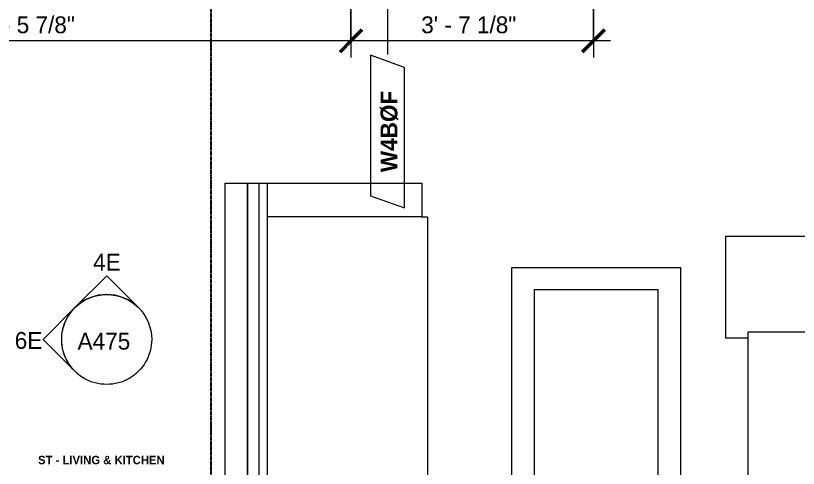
# Model space of a CAD drawing. Header units: inches. Extents: x -4058 to -1781, y 9814 to 12289.
# Drawn here: x -2862.1 to -2722.9, y 11329.8 to 11410.3 of the extents above; entities that cross this region are included whole.
import ezdxf

# ---------------------------------------------------------------- set-up
doc = ezdxf.new("R2010")
doc.units = ezdxf.units.IN
doc.header["$MEASUREMENT"] = 0
doc.linetypes.add('Grid Line 1_2_', pattern=[0.875, 0.5, -0.125, 0.125, -0.125])
doc.linetypes.add('Grid Line 1_2__2_', pattern=[0.875, 0.5, -0.125, 0.125, -0.125])
for name, color, linetype, lineweight in [('0-1', 7, 'Continuous', 5), ('A-ANNO-DIMS', 211, 'Continuous', 9), ('A-ANNO-DIMS-32', 211, 'Continuous', 9), ('A-AREA-IDEN', 2, 'Continuous', 9), ('A-WALL-IDEN', 211, 'Continuous', 9), ('G-ANNO-SYMB-3', 111, 'Continuous', 9), ('I-FURN', 30, 'Continuous', 9), ('S-GRID-1', 1, 'Grid Line 1_2_', 9), ('S-GRID-2', 1, 'Grid Line 1_2__2_', 30)]:
    doc.layers.add(name, color=color, linetype=linetype, lineweight=lineweight)
doc.styles.add('Century Gothic', font='ufonts.com_century-gothic.ttf', dxfattribs={"height": 3})
doc.styles.add('Century Gothic_B', font='GOTHICB.TTF', dxfattribs={"height": 1.5})
doc.styles.add('Century Gothic_B_1', font='GOTHICB.TTF', dxfattribs={"height": 3})
doc.dimstyles.new('THE_DIMENSION_STRING_2', dxfattribs={"dimscale": 12, "dimtxt": 3.132505, "dimasz": 0.333333, "dimexe": 0.25, "dimexo": 0.166667, "dimgap": 0.041667, "dimtad": 1, "dimdec": 4, "dimrnd": 0.0625, "dimzin": 3, "dimdsep": 46, "dimlunit": 4, "dimtxsty": 'Century Gothic', "dimblk1": 'OBLIQUE', "dimblk2": 'OBLIQUE', "dimsah": 1, "dimcen": 0.09, "dimdle": 0.25, "dimazin": 0, "dimtfac": 1, "dimtdec": 4, "dimtix": 1, "dimtmove": 0, "dimatfit": 3, "dimfxl": 1, "dimtvp": 1, "dimtfill": 1, "dimfrac": 2, "dimtolj": 1, "dimtzin": 0, "dimarcsym": 2})

# ---------------------------------------------------------------- blocks, each defined once
blk = doc.blocks.new('CTR - 1st Phase - Shell_rvt-1-UNIT PLANS - 2ND FLOOR')
at = {"layer": 'S-GRID-1'}
blk.add_line((-2827.32, 9836.18), (-2827.32, 12273), dxfattribs=at)
blk = doc.blocks.new('CTR - 1st Phase - Structure_rvt-1-UNIT PLANS - 2ND FLOOR')
at = {"layer": 'S-GRID-2'}
blk.add_line((-2827.32, 9814.03), (-2827.32, 12247.5), dxfattribs=at)
blk = doc.blocks.new('Entertainment_Center_14771 - Entertainment_Center_14771-3403083-UNIT PLANS - 2ND FLOOR')
at = {"layer": 'I-FURN'}
for p, q in [((-18, 10), (-36, 10)), ((-36, 10), (-36, -6)), ((-34.85, 10.03), (-35.34, 10.03)), ((-35.34, 10.03), (-35.34, 10)), ((-34.85, 10), (-34.85, 10.03)), ((-18.66, 10.03), (-19.66, 10.03)), ((-19.66, 10.03), (-19.66, 10)), ((-18.66, 10), (-18.66, 10.03)), ((-18, 6), (-18, 10)), ((36, 10), (18, 10)), ((18, 10), (18, 6)), ((18.66, 10.03), (18.66, 10)), ((19.66, 10.03), (18.66, 10.03)), ((19.66, 10), (19.66, 10.03)), ((35.34, 10.03), (34.85, 10.03)), ((34.85, 10.03), (34.85, 10)), ((35.34, 10), (35.34, 10.03)), ((36, -6), (36, 10)), ((19, 6), (-19, 6)), ((-19, 6), (-19, -6)), ((19, -6), (19, 6)), ((-36, -6), (-19, -6)), ((-36, -6.12), (-36, -6)), ((-36, -6), (-19, -6)), ((-19, -6.12), (-36, -6.12)), ((-19, -6), (19, -6)), ((-19, -6.12), (-19, -6)), ((-19, -6), (19, -6)), ((19, -6.12), (-19, -6.12)), ((19, -6), (36, -6)), ((19, -6), (19, -6.12)), ((19, -6), (36, -6)), ((36, -6.12), (19, -6.12)), ((36, -6.12), (36, -6))]:
    blk.add_line(p, q, dxfattribs=at)
blk = doc.blocks.new('Couch-Both_Arms-Generic - 1-1372852-UNIT PLANS - 2ND FLOOR')
at = {"layer": 'I-FURN'}
for p, q in [((-36, 18.5), (36, 18.5)), ((-36, 17.5), (-36, 18.5)), ((36, 18.5), (36, 17.5)), ((-42, 17.5), (-36, 17.5)), ((-42, -10), (-42, 17.5)), ((-36, 17.5), (-36, -10)), ((36, 17.5), (42, 17.5)), ((36, -10), (36, 17.5)), ((42, 17.5), (42, -10)), ((-42, -10), (42, -10)), ((-42, -13.5), (-42, -10)), ((42, -10), (42, -13.5)), ((-42, -11.5), (42, -11.5)), ((-42, -13.5), (42, -13.5)), ((-42, -17.5), (-42, -13.5)), ((42, -13.5), (-42, -13.5)), ((42, -13.5), (42, -17.5)), ((42, -17.5), (-42, -17.5))]:
    blk.add_line(p, q, dxfattribs=at)
blk = doc.blocks.new('Table-Coffee - one-1372853-UNIT PLANS - 2ND FLOOR')
at = {"layer": 'I-FURN'}
for p, q in [((-29.28, 11.25), (30.72, 11.25)), ((-29.28, -18.75), (-29.28, 11.25)), ((30.72, 11.25), (30.72, -18.75)), ((26.72, 7.25), (-25.28, 7.25)), ((-25.28, 7.25), (-25.28, -14.75)), ((26.72, -14.75), (26.72, 7.25)), ((-25.28, -14.75), (26.72, -14.75)), ((30.72, -18.75), (-29.28, -18.75))]:
    blk.add_line(p, q, dxfattribs=at)
blk = doc.blocks.new('Elevation - Filled Arrow-152140-UNIT PLANS - 2ND FLOOR')
at = {"layer": 'G-ANNO-SYMB-3'}
for start, end in [(360, 180), (180, 360)]:
    blk.add_arc((0, 0), 0.25, start, end, dxfattribs=at)
blk = doc.blocks.new('Elevation - Filled Arrow-151867-UNIT PLANS - 2ND FLOOR')
at = {"layer": 'G-ANNO-SYMB-3'}
for p, q in [((0, 0.3536), (-0.1768, 0.1768)), ((0.1768, 0.1768), (0, 0.3536))]:
    blk.add_line(p, q, dxfattribs=at)
blk.add_arc((0, 0), 0.25, 45, 135, dxfattribs=at)
blk = doc.blocks.new('Wall Tag - Arch Wall-3956453-UNIT PLANS - 2ND FLOOR')
at = {"layer": 'A-WALL-IDEN'}
for p, q in [((-0.3561, 0.0937), (-0.4244, -0.0937)), ((0.4244, 0.0937), (-0.3561, 0.0937)), ((0.3561, -0.0937), (0.4244, 0.0937)), ((-0.4244, -0.0937), (0.3561, -0.0937))]:
    blk.add_line(p, q, dxfattribs=at)
blk = doc.blocks.new('DIMBLOCK404-UNIT PLANS - 2ND FLOOR')
at = {"layer": 'A-ANNO-DIMS-32'}
for p, q in [((-2802.45, 11412.24), (-2802.45, 11402.83)), ((-2802.45, 11405.83), (-2802.45, 11412.24)), ((-2759.32, 11412.24), (-2759.32, 11402.83)), ((-2759.32, 11405.83), (-2759.32, 11412.24)), ((-2756.32, 11405.83), (-2802.45, 11405.83))]:
    blk.add_line(p, q, dxfattribs=at)
at = {"layer": 'A-ANNO-DIMS-32', "lineweight": 50}
for p, q in [((-2802.45, 11405.83), (-2800.45, 11407.83)), ((-2759.32, 11405.83), (-2757.32, 11407.83)), ((-2802.45, 11405.83), (-2804.45, 11403.83)), ((-2759.32, 11405.83), (-2761.32, 11403.83))]:
    blk.add_line(p, q, dxfattribs=at)
at = {"layer": 'A-ANNO-DIMS-32', "color": 0, "insert": (-2789.96, 11410.17), "char_height": 3, "width": 21.7784, "attachment_point": 1, "line_spacing_factor": 0.984502, "style": 'Century Gothic', "bg_fill": 3, "box_fill_scale": 1.25, "bg_fill_color": 256, "bg_fill_true_color": 13158600, "bg_fill_transparency": 0}
blk.add_mtext('3\' - 7 1/8"', dxfattribs=at)
blk = doc.blocks.new('_Oblique')
at = {"color": 0, "linetype": 'ByBlock', "lineweight": -2}
blk.add_line((-0.5, -0.5), (0.5, 0.5), dxfattribs=at)
blk = doc.blocks.new('DIMBLOCK405-UNIT PLANS - 2ND FLOOR')
at = {"layer": 'A-ANNO-DIMS-32'}
for p, q in [((-2802.45, 11412.24), (-2802.45, 11402.83)), ((-2802.45, 11405.83), (-2802.45, 11412.24)), ((-2916.32, 11405), (-2916.32, 11408.83)), ((-2802.45, 11405.83), (-2919.32, 11405.83)), ((-2916.32, 11405.83), (-2916.32, 11405))]:
    blk.add_line(p, q, dxfattribs=at)
at = {"layer": 'A-ANNO-DIMS-32', "lineweight": 50}
for p, q in [((-2916.32, 11405.83), (-2914.32, 11407.83)), ((-2802.45, 11405.83), (-2800.45, 11407.83)), ((-2916.32, 11405.83), (-2918.32, 11403.83)), ((-2802.45, 11405.83), (-2804.45, 11403.83))]:
    blk.add_line(p, q, dxfattribs=at)
at = {"layer": 'A-ANNO-DIMS-32', "color": 0, "insert": (-2868.46, 11410.17), "char_height": 3, "width": 21.7784, "attachment_point": 1, "line_spacing_factor": 0.984502, "style": 'Century Gothic', "bg_fill": 3, "box_fill_scale": 1.25, "bg_fill_color": 256, "bg_fill_true_color": 13158600, "bg_fill_transparency": 0}
blk.add_mtext('9\' - 5 7/8"', dxfattribs=at)

msp = doc.modelspace()

# ---------------------------------------------------------------- linework, layer by layer
at = {"layer": 'A-WALL-IDEN'}
msp.add_line((-2795.95391, 11414.24399), (-2795.95391, 11403.40083), dxfattribs=at)

# ---------------------------------------------------------------- block references
at = {"layer": '0-1'}
for name in ['CTR - 1st Phase - Shell_rvt-1-UNIT PLANS - 2ND FLOOR', 'CTR - 1st Phase - Structure_rvt-1-UNIT PLANS - 2ND FLOOR']:
    msp.add_blockref(name, (0, 0), dxfattribs=at)
at = {"layer": 'A-WALL-IDEN', "xscale": 31.99999999999999, "yscale": 31.99999999999999, "zscale": 31.99999999999999, "rotation": 89.99999999999991}
msp.add_blockref('Wall Tag - Arch Wall-3956453-UNIT PLANS - 2ND FLOOR', (-2795.95391, 11389.66912), dxfattribs=at)
at = {"layer": 'G-ANNO-SYMB-3', "xscale": 31.99999999999999, "yscale": 31.99999999999999, "zscale": 31.99999999999999}
msp.add_blockref('Elevation - Filled Arrow-151867-UNIT PLANS - 2ND FLOOR', (-2845.89516, 11352.69816), dxfattribs=at)
at = {"layer": 'G-ANNO-SYMB-3', "extrusion": (0, 0, -1), "xscale": 31.99999999999999, "yscale": 31.99999999999999, "zscale": 31.99999999999999}
for name, rotation in [('Elevation - Filled Arrow-152140-UNIT PLANS - 2ND FLOOR', 180), ('Elevation - Filled Arrow-151867-UNIT PLANS - 2ND FLOOR', 270.0000000000004)]:
    msp.add_blockref(name, (2845.89516, 11352.69816), dxfattribs=dict(at, rotation=rotation))
at = {"layer": 'I-FURN'}
for name, p, rotation in [('Couch-Both_Arms-Generic - 1-1372852-UNIT PLANS - 2ND FLOOR', (-2807.34874, 11338.51918), 270.0000000000203), ('Entertainment_Center_14771 - Entertainment_Center_14771-3403083-UNIT PLANS - 2ND FLOOR', (-2725.84874, 11335.00891), 90.00000000002629), ('Table-Coffee - one-1372853-UNIT PLANS - 2ND FLOOR', (-2762.5972, 11334.80005), 90.0000000000165)]:
    msp.add_blockref(name, p, dxfattribs=dict(at, rotation=rotation))

# ---------------------------------------------------------------- texts
at = {"layer": 'A-AREA-IDEN', "insert": (-2858.10037, 11331.99819), "char_height": 1.5, "width": 25.553, "attachment_point": 1, "style": 'Century Gothic_B'}
msp.add_mtext('ST - LIVING & KITCHEN', dxfattribs=at)
at = {"layer": 'A-WALL-IDEN', "insert": (-2797.20145, 11382.4532), "char_height": 3, "width": 17.372, "attachment_point": 1, "rotation": 90, "style": 'Century Gothic_B_1'}
msp.add_mtext('W4BØF', dxfattribs=at)
at = {"layer": 'G-ANNO-SYMB-3', "char_height": 3, "attachment_point": 1, "style": 'Century Gothic'}
for s, insert, width in [('4E', (-2848.30951, 11367.96351), 5.555), ('6E', (-2862.24818, 11354.02484), 5.555), ('A475', (-2851.0711, 11353.89042), 12.221)]:
    msp.add_mtext(s, dxfattribs=dict(at, insert=insert, width=width))

# ---------------------------------------------------------------- next in the draw order: dimensions: what is measured, and where the dimension line sits
at = {"layer": 'A-ANNO-DIMS'}
dim = msp.add_linear_dim(base=(-2802.44874, 11405.82708), p1=(-2759.32374, 11414.24399), p2=(-2802.44874, 11414.24399), angle=0, dimstyle='THE_DIMENSION_STRING_2', override={"dimpost": '<>', "dimfxl": 43.125}, dxfattribs=at)
dim.commit()
dim.dimension.update_dxf_attribs({"geometry": 'DIMBLOCK404-UNIT PLANS - 2ND FLOOR', "text_midpoint": (-2780.88624, 11408.06875)})

# ---------------------------------------------------------------- next in the draw order: dimensions: what is measured, and where the dimension line sits
dim = msp.add_linear_dim(base=(-2916.32374, 11405.82708), p1=(-2802.44874, 11414.24399), p2=(-2916.32374, 11402.99865), angle=0, dimstyle='THE_DIMENSION_STRING_2', override={"dimpost": '<>', "dimfxl": 114.4289}, dxfattribs=at)
dim.commit()
dim.dimension.update_dxf_attribs({"geometry": 'DIMBLOCK405-UNIT PLANS - 2ND FLOOR', "text_midpoint": (-2859.38624, 11408.06875)})

doc.saveas('drawing.dxf')
